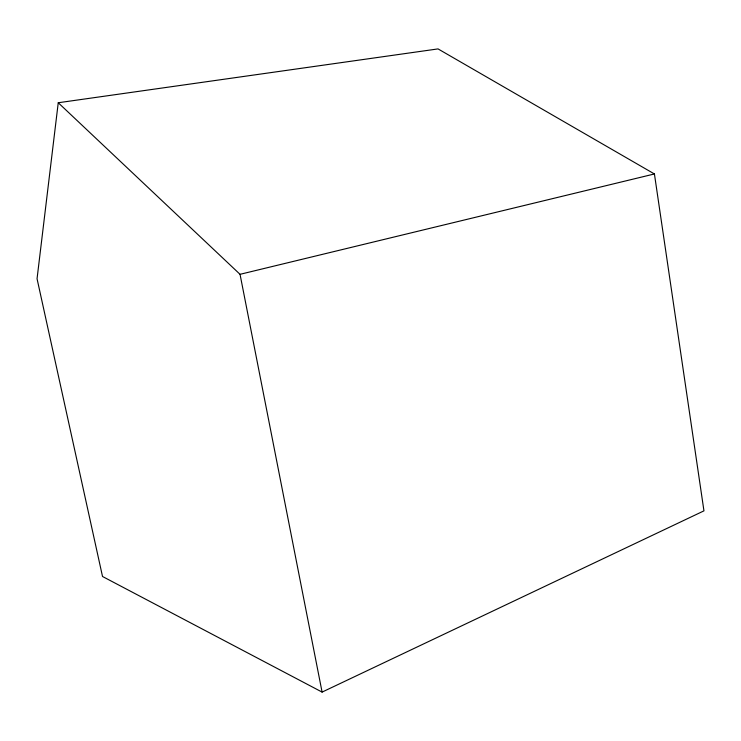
<?xml version="1.0" encoding="UTF-8"?>
<svg xmlns="http://www.w3.org/2000/svg" width="741" height="741" viewBox="0 0 741 741"><rect width="100%" height="100%" fill="white"/><g stroke="black" fill="none" stroke-linecap="round" stroke-linejoin="round"><path stroke-width="1.11" d="M58.243 102.749L37.05 278.746L102.517 576.489L322.094 692.094L703.95 510.855L654.423 173.959L438.033 48.906L58.243 102.749L240.038 274.318L322.094 692.094M240.038 274.318L654.423 173.959"/></g></svg>
